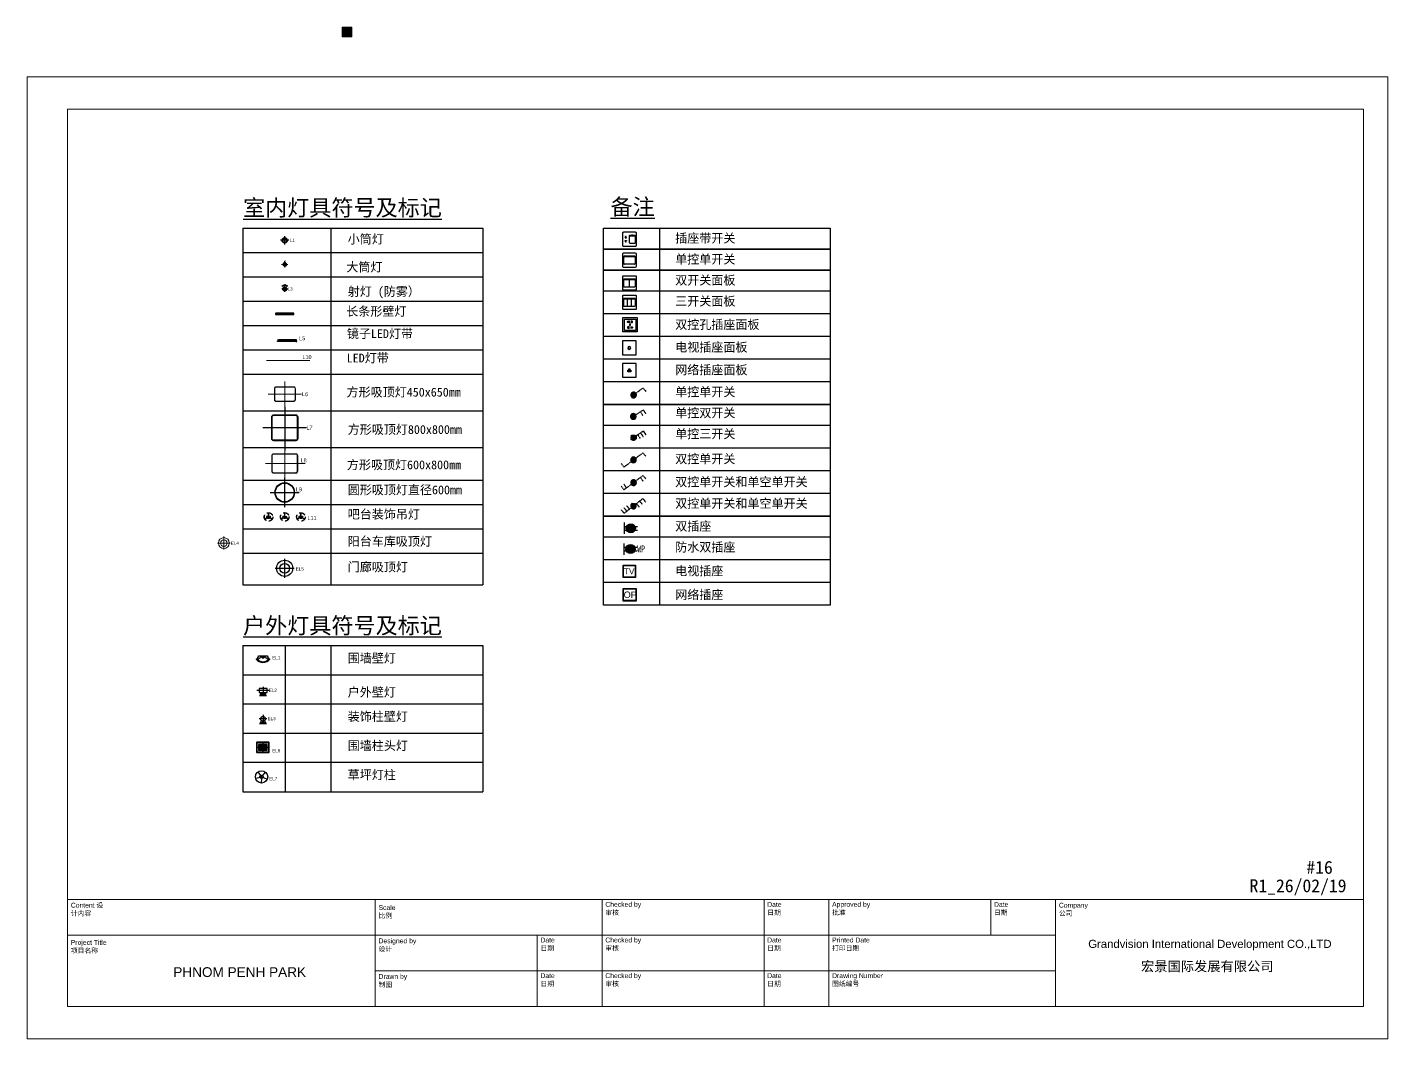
# Model space of a CAD drawing. Header units: inches. Extents: x -315689 to -186947, y -1261464 to -1173043.
# Drawn here: x -315689 to -273689, y -1204278 to -1173043 of the extents above; entities that cross this region are included whole.
import ezdxf
from ezdxf.lldxf.tags import DXFTag

# ---------------------------------------------------------------- set-up
doc = ezdxf.new("R2010")
doc.units = ezdxf.units.IN
doc.header["$LTSCALE"] = 30
doc.header["$MEASUREMENT"] = 0
for name, pattern in [('CENTER', [50.8, 31.75, -6.35, 6.35, -6.35]), ('DASH', [0.35, 0.25, -0.1]), ('DOTE', [2.42, 2, -0.2, 0.02, -0.2]), ('HIDDEN', [9.525, 6.35, -3.175])]:
    doc.linetypes.add(name, pattern=pattern)
for name, color, linetype in [('0-WINDOW', 4, 'Continuous'), ('A-dims', 7, 'Continuous'), ('Ceiling', 4, 'Continuous'), ('Ceiling line', 61, 'Continuous'), ('FF-固定家具（矮柜）', 31, 'HIDDEN'), ('FF-电源插座', 150, 'Continuous'), ('HATCH', 250, 'Continuous'), ('L', 7, 'Continuous'), ('LIGHT', 6, 'Continuous'), ('Lighting', 30, 'Continuous'), ('RL-天花灯具', 191, 'Continuous'), ('Text', 7, 'Continuous'), ('WALL', 3, 'Continuous'), ('插座', 4, 'Continuous')]:
    doc.layers.add(name, color=color, linetype=linetype)
for name, color, linetype, lineweight in [('3S - COLD PIPE', 144, 'Continuous', 5), ('A-ROOF', 11, 'Continuous', 0), ('floor', 1, 'Continuous', 18), ('Hidden Light', 30, 'Continuous', 0), ('T●04 天花灯具', 22, 'Continuous', 0)]:
    doc.layers.add(name, color=color, linetype=linetype, lineweight=lineweight)
doc.layers.add('FF-开关回路', color=7, linetype='DASH', true_color=0xea0652)
doc.layers.add('T●06 暗藏灯带', color=7, linetype='LED', lineweight=0, true_color=0xeb2005)
doc.styles.add('Annotative', font='arial.ttf')
doc.styles.add('ROMANC', font='romanc', dxfattribs={"height": 0.1})
doc.styles.get("Standard").update_dxf_attribs({"font": 'arial.ttf'})
doc.styles.add('宋体', font='')
doc.styles.get('宋体').set_extended_font_data('宋体')
tags = doc.linetypes.add('LED', pattern='A,15,-4,["LED",Standard,S=2.5,R=0,X=0,Y=-1.337363],-8', length=27).pattern_tags.tags
tags[6] = DXFTag(74, 10)

# ---------------------------------------------------------------- blocks, each defined once
blk = doc.blocks.new('A$C7AB6046D')
at = {"layer": 'RL-天花灯具', "color": 30, "true_color": 0xf26722}
for points in [[(-23, 547), (-23, -547)], [(-547, 0), (547, 0)]]:
    blk.add_lwpolyline(points, dxfattribs=at)
at = {"layer": 'RL-天花灯具', "color": 2}
blk.add_lwpolyline([(-298, 325), (252, 325, -0.414214), (302, 275), (302, -275, -0.414214), (252, -325), (-298, -325, -0.414214), (-348, -275), (-348, 275, -0.414214)], format="xyb", close=True, dxfattribs=at)
at = {"layer": 'RL-天花灯具', "color": 30, "true_color": 0xf26722}
blk.add_lwpolyline([(-298, 315), (252, 315, -0.414214), (292, 275), (292, -275, -0.414214), (252, -315), (-298, -315, -0.414214), (-338, -275), (-338, 275, -0.414214)], format="xyb", close=True, dxfattribs=at)
at = {"layer": 'LIGHT', "insert": (-75, 545), "char_height": 97.5, "attachment_point": 1, "rotation": 90}
blk.add_mtext_dynamic_manual_height_columns('L7', width=93.64, gutter_width=1, heights=[0], dxfattribs=at)
blk = doc.blocks.new('灯_可调向射灯')
at = {"layer": 'LIGHT', "color": 22, "true_color": 0xe02606}
for p, q in [((93, 0), (-141, 0)), ((0, 21), (0, 93)), ((0, -21), (0, -93))]:
    blk.add_line(p, q, dxfattribs=at)
blk.add_lwpolyline([(-94, -80), (-141, 0), (-94, 81), (-78, 69), (-132, 0), (-77, -69)], close=True, dxfattribs=at)
blk.add_ellipse((0, 0), major_axis=(-42.4, 42.4), ratio=1, start_param=2.356194490190805, end_param=8.639379797370392, dxfattribs=at)
at = {"layer": 'LIGHT', "color": 30, "true_color": 0xf8991e}
blk.add_ellipse((0, 0), major_axis=(31.8, 31.8), ratio=1, start_param=3.926991, end_param=10.210176, dxfattribs=at)
at = {"layer": 'LIGHT', "color": 22, "true_color": 0xe02606}
for points in [[(-78, 69), (-132, 0), (-94, 81), (-141, 0)], [(-77, -69), (-132, 0), (-94, -80), (-141, 0)]]:
    blk.add_solid(points, dxfattribs=at)
at = {"layer": 'LIGHT', "insert": (48, 88), "char_height": 100, "attachment_point": 7, "rotation": 90}
blk.add_mtext_dynamic_manual_height_columns('L3', width=93.64, gutter_width=1, heights=[0], dxfattribs=at)
blk = doc.blocks.new('普通吸顶灯')
at = {"color": 1, "linetype": 'DOTE', "ltscale": 72}
for p, q in [((0, -177), (0, 177)), ((-177, 0), (177, 0))]:
    blk.add_line(p, q, dxfattribs=at)
at = {"color": 2, "ltscale": 100}
blk.add_circle((0, 0), 150, dxfattribs=at)
at = {"color": 1, "ltscale": 100}
blk.add_circle((0, 0), 90, dxfattribs=at)
at = {"layer": 'LIGHT', "insert": (191, 40), "char_height": 89.3, "attachment_point": 1}
blk.add_mtext_dynamic_manual_height_columns('EL4', width=93.64, gutter_width=1, heights=[0], dxfattribs=at)
blk = doc.blocks.new('壁灯')
at = {"layer": 'LIGHT', "true_color": 0xec1704}
blk.add_hatch(color=1, dxfattribs=at).paths.add_polyline_path([(41, -82), (30, -82), (30, 84), (41, 84)])
at = {"layer": 'LIGHT', "color": 1, "linetype": 'DOTE', "ltscale": 37.632, "true_color": 0xec1704}
for p, q in [((0, 109), (0, -105)), ((149, -119), (149, 119))]:
    blk.add_line(p, q, dxfattribs=at)
at = {"layer": 'LIGHT', "color": 1, "linetype": 'DOTE', "ltscale": 37.592311, "true_color": 0xec1704}
blk.add_line((268, 0), (0, 0), dxfattribs=at)
at = {"layer": 'LIGHT', "color": 1, "true_color": 0xec1704}
blk.add_lwpolyline([(30, -82), (41, -82), (41, 84), (30, 84)], close=True, dxfattribs=at)
at = {"layer": 'LIGHT', "color": 30, "true_color": 0xf8991e}
blk.add_circle((149, 0), 74.7, dxfattribs=at)
at = {"layer": 'LIGHT', "insert": (204, -389), "char_height": 100, "attachment_point": 3, "rotation": 270.0001}
blk.add_mtext_dynamic_manual_height_columns('EL3', width=93.64, gutter_width=1, heights=[0], dxfattribs=at)
blk = doc.blocks.new('灯_圆形筒灯')
at = {"layer": 'L', "color": 1, "true_color": 0xf20602}
for p, q in [((132, 0), (-132, 0)), ((0, -132), (0, 132))]:
    blk.add_line(p, q, dxfattribs=at)
at = {"layer": 'L', "color": 2, "true_color": 0xfaf71e}
blk.add_circle((0, 0), 84.6, dxfattribs=at)
at = {"layer": 'LIGHT', "color": 6, "true_color": 0xf505f5}
blk.add_circle((0, 0), 61.5, dxfattribs=at)
at = {"layer": 'LIGHT', "insert": (162, 51), "char_height": 100, "attachment_point": 1}
blk.add_mtext_dynamic_manual_height_columns('L1', width=93.64, gutter_width=1, heights=[0], dxfattribs=at)
blk = doc.blocks.new('灯具3')
at = {"true_color": 0xf57614}
h = blk.add_hatch(dxfattribs=at)
h.set_pattern_fill('ANSI37', color=30, scale=2.8, style=0)
h.set_pattern_definition([(45, (-110958.809, -120439.1647), (-3.14308964, 3.14308964), []), (135, (-110958.809, -120439.1647), (-3.14308964, -3.14308964), [])])
h.paths.add_polyline_path([(-61, -1, 1), (62, -1, 1)])
blk.add_line((1, 106), (1, 121))
at = {"color": 1}
blk.add_line((1, 43), (1, 91), dxfattribs=at)
at = {"color": 1, "true_color": 0xf00905}
blk.add_line((39, -1), (88, -1), dxfattribs=at)
blk.add_circle((1, -1), 61.2, dxfattribs=at)
for start, end in [(145.9342, 180), (130.1964, 135.8942), (55.9342, 120.1564), (40.1964, 45.8942), (0, 30.1564), (180, 210.1564), (220.1964, 225.8942), (235.9342, 300.1564), (310.1964, 315.8942), (325.9342, 0)]:
    blk.add_arc((1, -1), 70, start, end, dxfattribs=at)
at = {"layer": 'floor', "color": 1}
for p, q in [((1, -123), (1, 91)), ((-121, -1), (118, -1))]:
    blk.add_line(p, q, dxfattribs=at)
at = {"width": 0.5}
blk.add_text('9w', height=42, rotation=90, dxfattribs=at).set_placement((21, 123))
blk = doc.blocks.new('lft')
at = {"layer": 'Lighting', "ltscale": 10}
h = blk.add_hatch(dxfattribs=at)
h.set_pattern_fill('LINE', color=150, scale=1.083456, style=0)
h.set_pattern_definition([(0, (493676.7247, 372774.061), (0, 3.4399728), [])])
h.paths.add_polyline_path([(434571, 549274), (434490, 549274), (434490, 549257), (434571, 549257)])
h.paths.add_polyline_path([(434490, 549274), (434409, 549274), (434409, 549257), (434490, 549257)])
h.paths.add_polyline_path([(434409, 549274), (434328, 549274), (434328, 549257), (434409, 549257)])
h.paths.add_polyline_path([(434328, 549274), (434246, 549274), (434246, 549257), (434328, 549257)])
h.paths.add_polyline_path([(434246, 549274), (434165, 549274), (434165, 549257), (434246, 549257)])
h.paths.add_polyline_path([(434165, 549274), (434084, 549274), (434084, 549257), (434165, 549257)])
h.paths.add_polyline_path([(434084, 549274), (434003, 549274), (434003, 549257), (434084, 549257)])
h.paths.add_polyline_path([(434003, 549274), (433921, 549274), (433921, 549257), (434003, 549257)])
for p, q in [((433916, 549293, 14), (433916, 549238, 14)), ((433921, 549283, 14), (433916, 549283, 14)), ((433921, 549283, 14), (433916, 549283, 14)), ((433921, 549248, 14), (433916, 549248, 14)), ((433921, 549248, 14), (433916, 549248, 14)), ((433921, 549293, 14), (433921, 549238, 14)), ((434571, 549293, 14), (433921, 549293, 14)), ((434571, 549293, 14), (434571, 549238, 14)), ((434571, 549283, 14), (434577, 549283, 14)), ((434571, 549283, 14), (434577, 549283, 14)), ((434571, 549248, 14), (434577, 549248, 14)), ((434571, 549248, 14), (434577, 549248, 14)), ((434577, 549293, 14), (434577, 549238, 14))]:
    blk.add_line(p, q, dxfattribs=at)
at = {"layer": 'Lighting', "ltscale": 10, "elevation": 14}
blk.add_lwpolyline([(433908, 549238), (434585, 549238, 0.414214), (434598, 549252), (434598, 549279, 0.414214), (434585, 549293), (433908, 549293, 0.414214), (433894, 549279), (433894, 549252, 0.414214)], format="xyb", close=True, dxfattribs=at)
at = {"layer": 'Lighting', "color": 150, "ltscale": 10, "elevation": 14}
blk.add_lwpolyline([(433921, 549257), (434571, 549257), (434571, 549274), (433921, 549274)], close=True, dxfattribs=at)
blk = doc.blocks.new('方形下送风口')
at = {"color": 250, "lineweight": 0}
for p, q in [((153, 153), (-147, -147)), ((-147, 153), (153, -147))]:
    blk.add_line(p, q, dxfattribs=at)
blk.add_lwpolyline([(-147, 153), (153, 153), (153, -147), (-147, -147)], close=True)
at = {"color": 251, "lineweight": 0}
for points in [[(128, -122), (-122, -122), (-122, 128), (128, 128)], [(103, -97), (-97, -97), (-97, 103), (103, 103)], [(78, -72), (-72, -72), (-72, 78), (78, 78)], [(53, -47), (-47, -47), (-47, 53), (53, 53)], [(28, -22), (-22, -22), (-22, 28), (28, 28)]]:
    blk.add_lwpolyline(points, close=True, dxfattribs=at)
blk = doc.blocks.new('A$C2F0A68DA')
at = {"layer": 'Hidden Light', "color": 30, "true_color": 0xf26722}
for points in [[(-518, 0), (510, 0)], [(1, 388), (-1, -388)]]:
    blk.add_lwpolyline(points, dxfattribs=at)
at = {"layer": 'Hidden Light', "color": 2}
blk.add_lwpolyline([(-274, 225), (276, 225, -0.414214), (326, 175), (326, -175, -0.414214), (276, -225), (-274, -225, -0.414214), (-324, -175), (-324, 175, -0.414214)], format="xyb", close=True, dxfattribs=at)
at = {"layer": 'Hidden Light', "color": 30, "true_color": 0xf26722}
blk.add_lwpolyline([(-274, 215), (276, 215, -0.414214), (316, 175), (316, -175, -0.414214), (276, -215), (-274, -215, -0.414214), (-314, -175), (-314, 175, -0.414214)], format="xyb", close=True, dxfattribs=at)
at = {"layer": 'LIGHT', "insert": (528, 56), "char_height": 120, "attachment_point": 1}
blk.add_mtext_dynamic_manual_height_columns('L6', width=93.64, gutter_width=1, heights=[0], dxfattribs=at)
blk = doc.blocks.new('A$C546740BF')
at = {"layer": 'LIGHT', "true_color": 0xec1704}
blk.add_hatch(color=1, dxfattribs=at).paths.add_polyline_path([(-108, -273), (-119, -273), (-119, -107), (-108, -107)])
at = {"layer": 'LIGHT', "color": 1, "linetype": 'DOTE', "ltscale": 37.632, "true_color": 0xec1704}
for p, q in [((-149, -82), (-149, -296)), ((0, -384), (0, 0))]:
    blk.add_line(p, q, dxfattribs=at)
at = {"layer": 'LIGHT', "color": 1, "linetype": 'DOTE', "ltscale": 37.592311, "true_color": 0xec1704}
blk.add_line((119, -191), (-149, -191), dxfattribs=at)
at = {"layer": 'LIGHT', "color": 1, "true_color": 0xec1704}
blk.add_lwpolyline([(-119, -273), (-108, -273), (-108, -107), (-119, -107)], close=True, dxfattribs=at)
at = {"layer": 'LIGHT', "color": 30, "true_color": 0xf8991e}
blk.add_lwpolyline([(60, -67), (-60, -67), (-60, -317), (60, -317), (60, -67)], dxfattribs=at)
at = {"layer": 'LIGHT', "insert": (59, -617), "char_height": 100, "attachment_point": 3, "rotation": 270}
blk.add_mtext_dynamic_manual_height_columns('EL2', width=100, gutter_width=1, heights=[0], dxfattribs=at)
blk = doc.blocks.new('Wall Light 1 x 18W1')
at = {"layer": 'Lighting', "ltscale": 10}
h = blk.add_hatch(color=150, dxfattribs=at)
h.dxf.hatch_style = 1
h.paths.add_polyline_path([(30, 0, 1), (-30, 0)])
for p, q in [((64, 0), (-64, 0)), ((30, 0), (-30, 0))]:
    blk.add_line(p, q, dxfattribs=at)
for centre, radius, start, end in [((0, -37), 131, 41.4703, 138.5297), ((-115, 2), 51.5, 358.1386, 70.4774), ((0, -37), 121, 42.8814, 137.1186), ((-79, -3), 49.1, 3.1329, 100.7217), ((79, -3), 49.1, 79.2783, 176.8671), ((115, 2), 51.5, 109.5226, 181.8614)]:
    blk.add_arc(centre, radius, start, end, dxfattribs=at)
at = {"layer": 'Lighting', "color": 150, "ltscale": 10}
blk.add_arc((0, 0), 30.3, 0, 180, dxfattribs=at)
at = {"layer": 'LIGHT', "insert": (-133, 3), "char_height": 46, "attachment_point": 1, "rotation": 180}
blk.add_mtext_dynamic_manual_height_columns('EL1', width=93.64, gutter_width=1, heights=[0], dxfattribs=at)
blk = doc.blocks.new('flate')
at = {"layer": 'HATCH'}
h = blk.add_hatch(dxfattribs=at)
h.set_pattern_fill('ANSI33', color=2)
h.set_pattern_definition([(45, (0, 0), (-4.49012806, 4.49012806), []), (45, (4.49, 0), (-4.49012806, 4.49012806), [3.175, -1.5875])])
edge = h.paths.add_edge_path(flags=16)
edge.add_line((432150, 557513), (432150, 557163))
edge.add_arc((432155, 557163), 4.59, 180, 270)
edge.add_line((432155, 557159), (432605, 557159))
edge.add_arc((432605, 557163), 4.59, 270, 360)
edge.add_line((432610, 557163), (432610, 557513))
edge.add_arc((432605, 557513), 4.59, 0, 90)
edge.add_line((432605, 557518), (432155, 557518))
edge.add_arc((432155, 557513), 4.59, 90, 180)
edge = h.paths.add_edge_path()
edge.add_line((432132, 557513), (432132, 557163))
edge.add_arc((432155, 557163), 23, 180, 270)
edge.add_line((432155, 557140), (432605, 557140))
edge.add_arc((432605, 557163), 23, 270, 360)
edge.add_line((432628, 557163), (432628, 557513))
edge.add_arc((432605, 557513), 23, 0, 90)
edge.add_line((432605, 557536), (432155, 557536))
edge.add_arc((432155, 557513), 23, 90, 180)
h = blk.add_hatch(color=2, dxfattribs=at)
h.dxf.hatch_style = 1
h.paths.add_polyline_path([(432215, 557453), (432215, 557223), (432545, 557223), (432545, 557453)])
at = {"layer": 'WALL', "color": 2}
for p, q in [((432166, 557338), (432215, 557338)), ((432380, 557499), (432380, 557453)), ((432380, 557223), (432380, 557177)), ((432545, 557338), (432594, 557338))]:
    blk.add_line(p, q, dxfattribs=at)
for points in [[(432132, 557513), (432132, 557163, 0.414214), (432155, 557140), (432605, 557140, 0.414214), (432628, 557163), (432628, 557513, 0.414214), (432605, 557536), (432155, 557536, 0.414214)], [(432150, 557513), (432150, 557163, 0.414214), (432155, 557159), (432605, 557159, 0.414214), (432610, 557163), (432610, 557513, 0.414214), (432605, 557518), (432155, 557518, 0.414214)]]:
    blk.add_lwpolyline(points, format="xyb", close=True, dxfattribs=at)
blk.add_lwpolyline([(432215, 557453), (432215, 557223), (432545, 557223), (432545, 557453)], close=True, dxfattribs=at)
at = {"layer": 'LIGHT', "insert": (433054, 557271, 0), "char_height": 125.5, "attachment_point": 3}
blk.add_mtext_dynamic_manual_height_columns('EL6', width=93.64, gutter_width=1, heights=[0], dxfattribs=at)
blk = doc.blocks.new('DL')
at = {"layer": 'Lighting', "color": 6, "ltscale": 10}
for p, q in [((372194, 792618, 14), (372158, 792673, 14)), ((372222, 792617, 14), (372263, 792668, 14)), ((372185, 792592, 14), (372121, 792575, 14)), ((372206, 792575, 14), (372203, 792509, 14)), ((372229, 792590, 14), (372291, 792567, 14))]:
    blk.add_line(p, q, dxfattribs=at)
for radius in [89.3, 23.4, 7.65]:
    blk.add_circle((372207, 792599, 14), radius, dxfattribs=at)
at = {"layer": 'LIGHT', "insert": (372435, 792596, 14), "char_height": 47.2, "attachment_point": 3}
blk.add_mtext_dynamic_manual_height_columns('EL7', width=93.64, gutter_width=1, heights=[0], dxfattribs=at)
blk = doc.blocks.new('*U339')
blk.add_lwpolyline([(-1.5, -52), (1.5, -52), (1.5, 52), (-1.5, 52)], close=True)
blk = doc.blocks.new('*U340')
at = {"color": 0, "linetype": 'ByBlock', "lineweight": -2, "transparency": 16777216}
blk.add_blockref('*U339', (37828, 15555), dxfattribs=at)
for p, rotation in [((37761, 15438), 120), ((37896, 15438), 240)]:
    blk.add_blockref('*U339', p, dxfattribs=dict(at, rotation=rotation))
blk = doc.blocks.new('A$C38B712C3')
for centre, radius in [((-544, 26), 132), ((-544, 26), 130), ((-544, 26), 50), ((-544, 26), 26), ((-544, 26), 23.6), ((-544, 26), 21), ((-44, 26), 132), ((-44, 26), 130), ((-44, 26), 50), ((-44, 26), 26), ((-44, 26), 23.6), ((-44, 26), 21), ((456, 26), 132), ((456, 26), 130), ((456, 26), 50), ((456, 26), 26), ((456, 26), 23.6), ((456, 26), 21)]:
    blk.add_circle(centre, radius)
at = {"color": 1, "linetype": 'CENTER', "ltscale": 0.4}
for points in [[(-531, 44), (-558, 38), (-530, 20), (-559, 10)], [(-31, 44), (-58, 38), (-30, 20), (-59, 10)], [(442, 44), (470, 38), (441, 20), (471, 10)]]:
    blk.add_spline(points, degree=3, dxfattribs=at)
for p in [(-38373, -15450), (-37873, -15450)]:
    blk.add_blockref('*U340', p)
at = {"xscale": -1}
blk.add_blockref('*U340', (38284, -15450), dxfattribs=at)
at = {"layer": 'LIGHT', "insert": (939, 52, 14), "char_height": 120, "attachment_point": 3}
blk.add_mtext_dynamic_manual_height_columns('L11', width=93.64, gutter_width=1, heights=[0], dxfattribs=at)
blk = doc.blocks.new('A$C6BF67823')
at = {"color": 1, "linetype": 'DOTE', "ltscale": 72}
for p, q in [((1300, -1345), (1300, -755)), ((1005, -1050), (1595, -1050))]:
    blk.add_line(p, q, dxfattribs=at)
at = {"color": 2, "ltscale": 100}
blk.add_circle((1300, -1050), 250, dxfattribs=at)
at = {"color": 1, "ltscale": 100}
blk.add_circle((1300, -1050), 150, dxfattribs=at)
at = {"layer": 'LIGHT', "insert": (1889, -1022, 0), "char_height": 100, "attachment_point": 3}
blk.add_mtext_dynamic_manual_height_columns('EL5', width=93.64, gutter_width=1, heights=[0], dxfattribs=at)
blk = doc.blocks.new('A$C08C7710C')
at = {"layer": 'A-ROOF', "color": 0}
for p, q in [((-312.54, 43), (-312.54, 10)), ((-242.54, 43), (-242.54, 10)), ((-192.54, 43), (-192.54, 10)), ((-172.54, 43), (-172.54, 10)), ((-122.54, 43), (-122.54, 32)), ((-102.54, 43), (-102.54, 10)), ((-407.54, 32), (-102.54, 32)), ((-262.54, 32), (-262.54, 10)), ((-312.54, 21), (-102.54, 21))]:
    blk.add_line(p, q, dxfattribs=at)
at = {"layer": 'A-ROOF'}
for points in [[(0, 297), (0, 0), (-420, 0), (-420, 297)], [(-7.54, 287), (-7.54, 43), (-407.54, 43), (-407.54, 287)], [(-407.54, 43), (-7.54, 43), (-7.54, 10), (-407.54, 10)]]:
    blk.add_lwpolyline(points, close=True, dxfattribs=at)
at = {"layer": 'A-ROOF', "color": 0, "attachment_point": 1, "style": 'Annotative'}
for s, width, insert, char_height in [('Content {\\fSimSun|b0|i0|c134|p2;设计内容} ', 10.28, (-406.54, 42), 1.5), ('Checked by\\P{\\fSimSun|b0|i0|c134|p2;审核}', 15.4166, (-241.54, 42.25), 1.5), ('Date\\P{\\fSimSun|b0|i0|c134|p2;日期}', 15.4166, (-191.56, 42.25), 1.5), ('Approved by\\P{\\fSimSun|b0|i0|c134|p2;批准}', 15.4166, (-171.54, 42.25), 1.5), ('Date\\P{\\fSimSun|b0|i0|c134|p2;日期}', 15.4166, (-121.56, 42.25), 1.5), ('Company\\P{\\fSimSun|b0|i0|c134|p2;公司}', 8.2125, (-101.54, 42), 1.5), ('Scale \\P{\\fSimSun|b0|i0|c134|p2;比例}', 5.9292, (-311.54, 41.28), 1.5), ('Project Title\\P{\\fSimSun|b0|i0|c134|p2;项目名称}', 14.855, (-406.54, 30.5), 1.5), ('Designed by\\P{\\fSimSun|b0|i0|c134|p2;设计}', 15.4166, (-311.54, 31), 1.5), ('Date\\P{\\fSimSun|b0|i0|c134|p2;日期}', 15.4166, (-261.56, 31.25), 1.5), ('Checked by\\P{\\fSimSun|b0|i0|c134|p2;审核}', 15.4166, (-241.54, 31.25), 1.5), ('Date\\P{\\fSimSun|b0|i0|c134|p2;日期}', 15.4166, (-191.56, 31.25), 1.5), ('Printed Date\\P{\\fSimSun|b0|i0|c134|p2;打印日期}', 19.7527, (-171.54, 31.25), 1.5), ('\\pi9.0692;{\\H1.6667x;Grandvision International Development CO.,LTD\\fSimSun|b0|i0|c0|p2;\\P\\pi0;\\H0.6x;\\P\\pi25.37;\\fSimSun|b0|i0|c134|p2;\\H2x;宏景国际发展有限公司}', 92.8913, (-101.54, 30.56), 1.5), ('\\pi9.67326;PHNOM PENH PARK', 60, (-384.58, 22.1), 3), ('Drawn by\\P{\\fSimSun|b0|i0|c134|p2;制图}', 15.4166, (-311.54, 20), 1.5), ('Date\\P{\\fSimSun|b0|i0|c134|p2;日期}', 15.4166, (-261.56, 20.25), 1.5), ('Checked by\\P{\\fSimSun|b0|i0|c134|p2;审核}', 15.4166, (-241.54, 20.25), 1.5), ('Date\\P{\\fSimSun|b0|i0|c134|p2;日期}', 15.4166, (-191.56, 20.25), 1.5), ('Drawing Number\\P{\\fSimSun|b0|i0|c134|p2;图纸编号}', 19.7527, (-171.54, 20.25), 1.5)]:
    blk.add_mtext_dynamic_manual_height_columns(s, width=width, gutter_width=12.5, heights=[0], dxfattribs=dict(at, insert=insert, char_height=char_height))
blk = doc.blocks.new('TV socket')
at = {"layer": '0-WINDOW', "color": 30, "true_color": 0xf26722}
for points in [[(207704, 36638), (208012, 36638), (208012, 36330), (207704, 36330)], [(207714, 36628), (208002, 36628), (208002, 36340), (207714, 36340)]]:
    blk.add_lwpolyline(points, close=True, dxfattribs=at)
at = {"layer": '0-WINDOW', "color": 30, "true_color": 0xf26722, "insert": (207717, 36564), "char_height": 150, "attachment_point": 1, "style": 'ROMANC'}
blk.add_mtext_dynamic_manual_height_columns('{\\fArial|b0|i0|c0|p34;TV}', width=98.74, gutter_width=13.6, heights=[0], dxfattribs=at)
blk = doc.blocks.new('Optic')
at = {"layer": 'FF-电源插座'}
for points in [[(200677, 33183), (201000, 33183), (201000, 32875), (200677, 32875)], [(200687, 33173), (200990, 33173), (200990, 32885), (200687, 32885)]]:
    blk.add_lwpolyline(points, close=True, dxfattribs=at)
at = {"layer": 'FF-电源插座', "insert": (200690, 33110), "char_height": 160, "attachment_point": 1, "style": 'ROMANC'}
blk.add_mtext_dynamic_manual_height_columns('{\\fArial|b0|i0|c0|p34;OP}', width=98.74, gutter_width=13.6, heights=[0], dxfattribs=at)
blk = doc.blocks.new('*U357')
at = {"true_color": 0x050dfa}
h = blk.add_hatch(color=5, dxfattribs=at)
h.dxf.hatch_style = 1
edge = h.paths.add_edge_path()
edge.add_arc((60, 0), 40, 0, 360)
at = {"color": 5, "true_color": 0x050dfa}
for p, q in [((0, 50), (0, -50)), ((0, 16), (120, 16)), ((0, -16), (120, -16))]:
    blk.add_line(p, q, dxfattribs=at)
blk.add_circle((60, 0), 40, dxfattribs=at)
blk = doc.blocks.new('*U358')
at = {"true_color": 0x050dfa}
h = blk.add_hatch(color=5, dxfattribs=at)
h.dxf.hatch_style = 1
edge = h.paths.add_edge_path()
edge.add_arc((60, 0), 40, 0, 360)
at = {"color": 5, "true_color": 0x050dfa}
for p, q in [((0, 50), (0, -50)), ((0, 16), (120, 16)), ((0, -16), (120, -16))]:
    blk.add_line(p, q, dxfattribs=at)
blk.add_circle((60, 0), 40, dxfattribs=at)
at = {"style": '宋体', "width": 0.7}
blk.add_text('WP', height=60, dxfattribs=at).set_placement((120, -28, 0))
blk = doc.blocks.new('开关插座1')
h = blk.add_hatch(color=256)
h.dxf.hatch_style = 1
edge = h.paths.add_edge_path()
edge.add_arc((1, 29), 25, 0, 360)
for p, q in [((55, 82), (26, 110)), ((-25, -54), (-53, -26))]:
    blk.add_line(p, q)
at = {"color": 0}
for points in [[(1, 29), (76, 103), (48, 131)], [(1, 29), (-73, -46), (-45, -74)]]:
    blk.add_lwpolyline(points, dxfattribs=at)
blk.add_circle((1, 29), 25, dxfattribs=at)
blk = doc.blocks.new('*U338')
h = blk.add_hatch(color=256)
h.dxf.hatch_style = 1
edge = h.paths.add_edge_path()
edge.add_arc((1, 29), 25, 0, 360)
blk.add_line((55, 82), (26, 110))
at = {"color": 0}
blk.add_lwpolyline([(1, 29), (76, 103), (48, 131)], dxfattribs=at)
blk.add_lwpolyline([(48, 131), (76, 103)])
blk.add_circle((1, 29), 25, dxfattribs=at)
blk = doc.blocks.new('*U337')
h = blk.add_hatch(color=256)
h.dxf.hatch_style = 1
edge = h.paths.add_edge_path()
edge.add_arc((1, 29), 25, 0, 360)
at = {"color": 0}
blk.add_lwpolyline([(1, 29), (76, 103), (48, 131)], dxfattribs=at)
blk.add_circle((1, 29), 25, dxfattribs=at)
blk = doc.blocks.new('*U372')
h = blk.add_hatch(color=256)
h.dxf.hatch_style = 1
edge = h.paths.add_edge_path()
edge.add_arc((1, 29), 25, 0, 360)
at = {"color": 0}
for points in [[(1, 29), (76, 103), (48, 131)], [(1, 29), (-73, -46), (-45, -74)]]:
    blk.add_lwpolyline(points, dxfattribs=at)
blk.add_circle((1, 29), 25, dxfattribs=at)
blk = doc.blocks.new('dhghghg')
blk.add_line((35.7, -5), (35.7, 47.1))
for points in [[(-2.8, -22), (73.2, -22, 0.414214), (78.2, -17), (78.2, 59, 0.414214), (73.2, 64), (-2.8, 64, 0.414214), (-7.8, 59), (-7.8, -17, 0.414214)], [(5, 47.1), (65.4, 47.1, -0.414214), (70.4, 42.1), (70.4, 0, -0.414214), (65.4, -5), (5, -5, -0.414214), (0, 0), (0, 42.1, -0.414214)]]:
    blk.add_lwpolyline(points, format="xyb", close=True)
blk.add_lwpolyline([(0, 37.6), (0, 37.6, -0.414214), (5, 42.6), (65.4, 42.6, -0.414214), (70.4, 37.6), (70.4, 37.6)], format="xyb")
for points in [[(15, 45.5), (23.7, 45.5), (23.7, 44.2), (15, 44.2)], [(56.4, 45.5), (47.6, 45.5), (47.6, 44.2), (56.4, 44.2)]]:
    blk.add_lwpolyline(points, close=True)
blk = doc.blocks.new('S1')
at = {"layer": 'A-dims'}
for p, q in [((282080.6, 4819.6), (282080.6, 4743.6)), ((282161.5, 4824.5), (282085.6, 4824.5)), ((282088.4, 4760.5), (282088.4, 4802.6)), ((282088.4, 4798.1), (282088.4, 4798.1)), ((282093.4, 4807.6), (282153.8, 4807.6)), ((282093.4, 4803.1), (282153.8, 4803.1)), ((282119.2, 4806), (282127.9, 4806)), ((282119.2, 4804.7), (282119.2, 4806)), ((282127.9, 4804.7), (282119.2, 4804.7)), ((282127.9, 4806), (282127.9, 4804.7)), ((282158.8, 4802.6), (282158.8, 4760.5)), ((282158.8, 4798.1), (282158.8, 4798.1)), ((282166.5, 4743.6), (282166.5, 4819.6)), ((282085.6, 4738.6), (282161.5, 4738.6)), ((282153.8, 4755.5), (282093.4, 4755.5))]:
    blk.add_line(p, q, dxfattribs=at)
for centre, major_axis, start_param, end_param in [((282085.6, 4819.6), (-3.53, 3.53), -0.785398, 0.785398), ((282093.4, 4802.6), (3.53, 3.53), 0.785398, 2.356194), ((282093.4, 4798.1), (3.53, 3.53), 0.785398, 2.356194), ((282153.8, 4802.6), (3.53, 3.53), 5.497787, 7.068583), ((282153.8, 4798.1), (-3.53, 3.53), 3.926991, 5.497787), ((282161.5, 4819.6), (-3.53, 3.53), 3.926991, 5.497787), ((282085.6, 4743.6), (3.53, 3.53), 2.356194, 3.926991), ((282093.4, 4760.5), (-3.53, 3.53), 0.785398, 2.356194), ((282153.8, 4760.5), (3.53, 3.53), 3.926991, 5.497787), ((282161.5, 4743.6), (3.53, 3.53), 3.926991, 5.497787)]:
    blk.add_ellipse(centre, major_axis=major_axis, ratio=1, start_param=start_param, end_param=end_param, dxfattribs=at)
blk = doc.blocks.new('立面插座1')
at = {"color": 1}
blk.add_lwpolyline([(-4250, 8500), (4250, 8500), (4250, 0), (-4250, 0)], close=True, dxfattribs=at)
at = {"layer": '插座'}
blk.add_circle((57, 4250), 918, dxfattribs=at)
at = {"layer": '插座', "color": 8}
blk.add_circle((57, 4250), 768, dxfattribs=at)
blk = doc.blocks.new('立面插座2')
at = {"layer": '插座'}
blk.add_hatch(color=8, dxfattribs=at).paths.add_polyline_path([(-881.7984, 3242.2304), (-881.7984, 4250), (-377.9136, 4250), (-377.9136, 5257.7696), (377.9136, 5257.7696), (377.9136, 4250), (881.7984, 4250), (881.7984, 3242.2304)])
at = {"color": 1}
blk.add_lwpolyline([(-4250, 8500), (4250, 8500), (4250, 0), (-4250, 0)], close=True, dxfattribs=at)
at = {"layer": '插座'}
blk.add_lwpolyline([(377.9136, 5257.7696), (-377.9136, 5257.7696), (-377.9136, 4250), (-881.7984, 4250), (-881.7984, 3242.2304), (881.7984, 3242.2304), (881.7984, 4250), (377.9136, 4250), (377.9136, 5257.7696)], dxfattribs=at)
blk = doc.blocks.new('botton')
blk.add_lwpolyline([(266891, -416667), (267271, -416667, 0.414214), (267296, -416642), (267296, -416262, 0.414214), (267271, -416237), (266891, -416237, 0.414214), (266866, -416262), (266866, -416642, 0.414214)], format="xyb", close=True)
for points in [[(266960, -416399), (266947, -416399), (266947, -416412), (266991, -416412), (266991, -416399), (266975, -416399)], [(266960, -416505), (266947, -416505), (266947, -416492), (266991, -416492), (266991, -416505), (266975, -416505)]]:
    blk.add_lwpolyline(points)
for points in [[(267083, -416347, -0.414214), (267108, -416322), (267232, -416322, -0.414214), (267257, -416347), (267257, -416557, -0.414214), (267232, -416582), (267108, -416582, -0.414214), (267083, -416557), (267083, -416347)], [(267083, -416400), (267083, -416370, -0.414214), (267108, -416345), (267232, -416345, -0.414214), (267257, -416370), (267257, -416370)]]:
    blk.add_lwpolyline(points, format="xyb")
blk.add_lwpolyline([(267187, -416330), (267143, -416330), (267143, -416336), (267187, -416336)], close=True)
for centre, start, end in [((266967, -416385), 298.4827, 241.5173), ((266967, -416520), 118.4827, 61.5173)]:
    blk.add_arc(centre, 16.2, start, end)
blk = doc.blocks.new('A$Ccee89343')
for p, q in [((-59, 85), (-59, 345)), ((59, 85), (59, 345))]:
    blk.add_line(p, q)
for points in [[(-190, 0), (190, 0, 0.414214), (215, 25), (215, 405, 0.414214), (190, 430), (-190, 430, 0.414214), (-215, 405), (-215, 25, 0.414214)], [(-151, 345), (151, 345, -0.414214), (176, 320), (176, 110, -0.414214), (151, 85), (-151, 85, -0.414214), (-176, 110), (-176, 320, -0.414214)]]:
    blk.add_lwpolyline(points, format="xyb", close=True)
blk.add_lwpolyline([(-176, 298), (-176, 298, -0.414214), (-151, 323), (151, 323, -0.414214), (176, 298), (176, 298)], format="xyb")
for points in [[(-139, 337), (-95, 337), (-95, 331), (-139, 331)], [(-22, 337), (22, 337), (22, 331), (-22, 331)], [(95, 337), (139, 337), (139, 331), (95, 331)]]:
    blk.add_lwpolyline(points, close=True)
blk = doc.blocks.new('A$Cbb3d26ca')
at = {"layer": 'A-dims'}
for points in [[(450, 450), (450, 0), (0, 0), (0, 450)], [(400, 400), (400, 50), (50, 50), (50, 400)]]:
    blk.add_lwpolyline(points, close=True, dxfattribs=at)
for points in [[(163, 329), (185, 329), (185, 342), (194, 342), (194, 282), (185, 282), (185, 295), (163, 295, -1)], [(163, 121), (185, 121), (185, 108), (194, 108), (194, 168), (185, 168), (185, 155), (163, 155, 1)], [(242, 232, 1), (208, 232), (208, 209), (242, 209)], [(287, 329), (264, 329), (264, 342), (256, 342), (256, 282), (264, 282), (264, 295), (287, 295, 1)], [(287, 121), (264, 121), (264, 108), (256, 108), (256, 168), (264, 168), (264, 155), (287, 155, -1)]]:
    blk.add_lwpolyline(points, format="xyb", close=True, dxfattribs=at)
blk = doc.blocks.new('A$C78FF408B')
at = {"layer": 'FF-开关回路'}
h = blk.add_hatch(color=256, dxfattribs=at)
h.dxf.hatch_style = 1
edge = h.paths.add_edge_path()
edge.add_arc((0, 0), 87.5, 0, 360)
for p, q in [((-271, 73), (-172, 172)), ((-182, -16), (-83, 83)), ((112, -112), (211, -13)), ((186, -186), (285, -87))]:
    blk.add_line(p, q, dxfattribs=at)
for points in [[(0, 0), (-260, 260), (-359, 161)], [(0, 0), (260, -260), (359, -161)]]:
    blk.add_lwpolyline(points, dxfattribs=at)
blk.add_circle((0, 0), 87.5, dxfattribs=at)
blk = doc.blocks.new('A$C2129500D')
at = {"color": 251, "true_color": 0x636466}
for points in [[(31, -110), (81, -110), (81, -80), (61, -80), (61, -100), (31, -100), (31, -110)], [(31, -650), (81, -650), (81, -680), (61, -680), (61, -660), (31, -660), (31, -650)]]:
    blk.add_lwpolyline(points, dxfattribs=at)
blk.add_lwpolyline([(31, -650), (61, -650), (61, -110), (31, -110)], close=True, dxfattribs=at)
at = {"color": 4}
blk.add_lwpolyline([(61, -650), (71, -650), (71, -110), (61, -110)], close=True, dxfattribs=at)
at = {"layer": 'T●06 暗藏灯带', "linetype": 'LED', "ltscale": 10}
blk.add_line((31, -680), (31, -80), dxfattribs=at)
at = {"layer": 'LIGHT', "insert": (-74, -8), "char_height": 120, "attachment_point": 1, "rotation": 90}
blk.add_mtext_dynamic_manual_height_columns('L5', width=93.64, gutter_width=1, heights=[0], dxfattribs=at)
blk = doc.blocks.new('A$C02525BB1')
at = {"layer": 'Hidden Light', "color": 30, "true_color": 0xf26722}
for points in [[(1, 501), (-1, -501)], [(-589, 0), (627, 0)]]:
    blk.add_lwpolyline(points, dxfattribs=at)
at = {"layer": 'Hidden Light', "color": 2}
blk.add_lwpolyline([(-338, 300), (339, 300, -0.414214), (401, 238), (401, -238, -0.414214), (339, -300), (-338, -300, -0.414214), (-399, -238), (-399, 238, -0.414214)], format="xyb", close=True, dxfattribs=at)
at = {"layer": 'Hidden Light', "color": 30, "true_color": 0xf26722}
blk.add_lwpolyline([(-338, 288), (339, 288, -0.414214), (388, 238), (388, -238, -0.414214), (339, -288), (-338, -288, -0.414214), (-387, -238), (-387, 238, -0.414214)], format="xyb", close=True, dxfattribs=at)
at = {"layer": 'LIGHT', "insert": (490, 157), "char_height": 120, "attachment_point": 1}
blk.add_mtext_dynamic_manual_height_columns('L8', width=93.64, gutter_width=1, heights=[0], dxfattribs=at)
blk = doc.blocks.new('A$C64F76FFA')
at = {"layer": 'RL-天花灯具', "color": 30, "true_color": 0xf8991e}
for points in [[(0, -450), (0, 450)], [(-450, 0), (450, 0)]]:
    blk.add_lwpolyline(points, dxfattribs=at)
at = {"layer": 'RL-天花灯具', "color": 2}
blk.add_circle((0, 0), 300, dxfattribs=at)
at = {"layer": 'RL-天花灯具', "color": 30, "true_color": 0xf8991e}
blk.add_circle((0, 0), 290, dxfattribs=at)
at = {"layer": 'LIGHT', "insert": (347, 157), "char_height": 120, "attachment_point": 1}
blk.add_mtext_dynamic_manual_height_columns('L9', width=93.64, gutter_width=1, heights=[0], dxfattribs=at)
blk = doc.blocks.new('A$C4D5B631E')
h = blk.add_hatch(color=256)
h.dxf.hatch_style = 1
edge = h.paths.add_edge_path()
edge.add_arc((0, 0), 87.5, 0, 360)
blk.add_line((220, 145), (297, 28))
at = {"color": 0}
blk.add_lwpolyline([(0, 0), (307, 203), (384, 86)], dxfattribs=at)
for points in [[(132, 87), (209, -30)], [(384, 86), (307, 203)]]:
    blk.add_lwpolyline(points)
blk.add_circle((0, 0), 87.5, dxfattribs=at)

msp = doc.modelspace()

# ---------------------------------------------------------------- linework, layer by layer
at = {"layer": 'Ceiling line', "linetype": 'ByBlock', "ltscale": 100}
msp.add_lwpolyline([(-309030.6, -1192136.4), (-309030.6, -1196656)], dxfattribs=at)
at = {"layer": 'FF-电源插座', "color": 3}
for p, q in [((-309030.6, -1179246.8), (-301619.1, -1179246.8)), ((-306319, -1179246.8), (-306319, -1190257.3)), ((-301619.1, -1179246.8), (-301619.1, -1190257.3)), ((-296169.9, -1179246.8), (-296169.9, -1184691.6)), ((-309030.6, -1179999.2), (-301619.1, -1179999.2)), ((-297894.7, -1180543.3), (-290901, -1180543.3)), ((-297894.7, -1184691.6), (-297894.7, -1180543.3)), ((-290901, -1180543.3), (-290901, -1184691.6)), ((-309030.6, -1180751.5), (-301619.1, -1180751.5)), ((-290901, -1181191.6), (-297894.7, -1181191.6)), ((-309030.6, -1181503.9), (-301619.1, -1181503.9)), ((-309030.6, -1182256.3), (-301619.1, -1182256.3)), ((-290901, -1181891.6), (-297894.7, -1181891.6)), ((-290901, -1182591.6), (-297894.7, -1182591.6)), ((-309030.6, -1183008.6), (-301619.1, -1183008.6)), ((-290901, -1183291.6), (-297894.7, -1183291.6)), ((-309030.6, -1183761), (-301619.1, -1183761)), ((-290901, -1183991.6), (-297894.7, -1183991.6)), ((-290901, -1184691.6), (-297894.7, -1184691.6)), ((-296169.9, -1184691.6), (-296169.9, -1188139.8)), ((-309030.6, -1184891.2), (-301619.1, -1184891.2)), ((-290901, -1185339.8), (-297894.7, -1185339.8)), ((-309030.6, -1186021.4), (-301619.1, -1186021.4)), ((-290901, -1186039.8), (-297894.7, -1186039.8)), ((-290901, -1186739.8), (-297894.7, -1186739.8)), ((-309030.6, -1187026.1), (-301619.1, -1187026.1)), ((-290901, -1187439.8), (-297894.7, -1187439.8)), ((-309030.6, -1187778.5), (-301619.1, -1187778.5)), ((-296169.9, -1188139.8), (-296169.9, -1190888.1)), ((-309030.6, -1188530.8), (-301619.1, -1188530.8)), ((-309030.6, -1188530.8), (-301619.1, -1188530.8)), ((-290901, -1188788.1), (-297894.7, -1188788.1)), ((-309030.6, -1189283.2), (-301619.1, -1189283.2)), ((-290901, -1189488.1), (-297894.7, -1189488.1)), ((-309030.6, -1190257.3), (-301619.1, -1190257.3)), ((-290901, -1190188.1), (-297894.7, -1190188.1)), ((-290901, -1190888.1), (-297894.7, -1190888.1)), ((-309030.6, -1192136.4), (-301619.1, -1192136.4)), ((-307721.4, -1192136.4), (-307721.4, -1196656)), ((-306319, -1192136.4), (-306319, -1196656)), ((-301619.1, -1192136.4), (-301619.1, -1196656)), ((-309030.6, -1193036.7), (-301619.1, -1193036.7)), ((-309030.6, -1193937.1), (-301619.1, -1193937.1)), ((-309030.6, -1194837.5), (-301619.1, -1194837.5)), ((-309030.6, -1194837.5), (-301619.1, -1194837.5)), ((-309030.6, -1195737.8), (-301619.1, -1195737.8)), ((-309030.6, -1196656), (-301619.1, -1196656))]:
    msp.add_line(p, q, dxfattribs=at)
for points in [[(-309030.6, -1179246.8), (-309030.6, -1190257.3)], [(-297894.7, -1190888.1), (-297894.7, -1188139.8), (-290901, -1188139.8), (-290901, -1190888.1)]]:
    msp.add_lwpolyline(points, dxfattribs=at)
for points in [[(-297894.7, -1179246.8), (-290901, -1179246.8), (-290901, -1179895.1), (-297894.7, -1179895.1)], [(-297894.7, -1179895.1), (-290901, -1179895.1), (-290901, -1180543.3), (-297894.7, -1180543.3)], [(-297894.7, -1184691.6), (-290901, -1184691.6), (-290901, -1188139.8), (-297894.7, -1188139.8)]]:
    msp.add_lwpolyline(points, close=True, dxfattribs=at)
at = {"layer": 'T●06 暗藏灯带', "linetype": 'LED', "ltscale": 20}
msp.add_lwpolyline([(-308304, -1183337.4), (-306963.7, -1183337.4)], dxfattribs=at)

# ---------------------------------------------------------------- block references
at = {"layer": '0-WINDOW', "color": 1, "xscale": 100, "yscale": 100, "zscale": 100}
msp.add_blockref('A$C08C7710C', (-273688.5, -1204278.5), dxfattribs=at)
at = {"layer": '3S - COLD PIPE', "xscale": 2.119047619047619, "yscale": 2.119047619047619, "zscale": 2.119047619047619}
msp.add_blockref('DL', (-1097177.7, -2875747.3, -30.1), dxfattribs=at)
at = {"layer": 'A-dims'}
for name, p in [('botton', (-564177.3, -763137.9)), ('A$Cbb3d26ca', (-297305.7, -1182453.5))]:
    msp.add_blockref(name, p, dxfattribs=at)
for name, p, xscale, yscale, zscale in [('S1', (-1707715.8, -1204140.9), 5, 5, 5), ('dhghghg', (-297274, -1181045.3), 5, 5, 5), ('立面插座1', (-297102.1, -1183156.8), -0.05, 0.05, 0.05), ('立面插座2', (-297100.4, -1183849.7), -0.05, 0.05, 0.05)]:
    msp.add_blockref(name, p, dxfattribs=dict(at, xscale=xscale, yscale=yscale, zscale=zscale))
at = {"layer": 'A-dims', "color": 6}
msp.add_blockref('A$Ccee89343', (-297097.9, -1181753.9), dxfattribs=at)
at = {"layer": 'Ceiling', "ltscale": 20}
for name, p, rotation in [('A$C2129500D', (-307286.4, -1182664), 270), ('A$C546740BF', (-308600, -1193526.8), 90)]:
    msp.add_blockref(name, p, dxfattribs=dict(at, rotation=rotation))
msp.add_blockref('A$C2F0A68DA', (-307735.4, -1184371.4), dxfattribs=at)
at = {"layer": 'Ceiling', "ltscale": 20, "xscale": 1.2307692307128, "yscale": 1.2307692307128, "zscale": 1.2307692307128, "rotation": 270}
msp.add_blockref('A$C7AB6046D', (-307739.6, -1185439.8), dxfattribs=at)
at = {"layer": 'Ceiling line', "linetype": 'ByBlock', "ltscale": 100}
for name, p in [('A$C02525BB1', (-307739.6, -1186513.5)), ('A$C64F76FFA', (-307739.6, -1187409.8))]:
    msp.add_blockref(name, p, dxfattribs=at)
at = {"layer": 'Ceiling line', "linetype": 'ByBlock'}
msp.add_blockref('A$C6BF67823', (-309039.6, -1188699.6), dxfattribs=at)
at = {"layer": 'FF-固定家具（矮柜）', "color": 1}
msp.add_blockref('A$C38B712C3', (-307695.1, -1188191), dxfattribs=at)
at = {"layer": 'FF-开关回路'}
for name, p, xscale, yscale, zscale, rotation in [('*U337', (-297070.9, -1184389.6), -3.499999999999997, 3.499999999999997, 3.499999999999997, 261.8680207184559), ('*U338', (-297079.6, -1185046.3), -3.5, 3.5, 3.5, 258.4155394112473), ('*U372', (-296872.4, -1186413.6), -3.5, 3.499999999999999, 3.499999999999999, 81.92137124042343), ('开关插座1', (-297071.6, -1187095.2), -3.5, 3.5, 3.5, 261.9213712404245)]:
    msp.add_blockref(name, p, dxfattribs=dict(at, xscale=xscale, yscale=yscale, zscale=zscale, rotation=rotation))
msp.add_blockref('A$C4D5B631E', (-296974.8, -1185713.7), dxfattribs=at)
at = {"layer": 'FF-开关回路', "xscale": -1, "rotation": 353.5139339298765}
msp.add_blockref('A$C78FF408B', (-296972, -1187824.3), dxfattribs=at)
at = {"layer": 'FF-电源插座'}
for name, p, xscale, yscale, zscale in [('*U357', (-297265.9, -1188513.3), 3.499999990590708, 3.499999990590708, 3.499999990590708), ('*U358', (-297275.6, -1189157.4), 3.499999990590708, 3.499999990590708, 3.499999990590708), ('TV socket', (-556921.7, -1235452.3), 1.249999996639539, 1.249999996639539, 1.249999996639539)]:
    msp.add_blockref(name, p, dxfattribs=dict(at, xscale=xscale, yscale=yscale, zscale=zscale))
at = {"layer": 'FF-电源插座', "color": 30, "true_color": 0xf26722, "xscale": 1.249999996639539, "yscale": 1.249999996639539, "zscale": 1.249999996639539}
msp.add_blockref('Optic', (-548138.1, -1231855.2), dxfattribs=at)
at = {"layer": 'Hidden Light'}
msp.add_blockref('方形下送风口', (-305820.6, -1173195.7), dxfattribs=at)
at = {"layer": 'LIGHT'}
msp.add_blockref('灯_圆形筒灯', (-307739.6, -1179623.4), dxfattribs=at)
at = {"layer": 'Lighting', "color": 8, "ltscale": 10, "xscale": 2.174598984614332, "yscale": 2.174598984614332, "zscale": 2.174598984614332, "rotation": 180}
msp.add_blockref('Wall Light 1 x 18W1', (-308410.5, -1192451.5), dxfattribs=at)
at = {"layer": 'RL-天花灯具', "xscale": 0.8, "yscale": 0.8, "zscale": 0.8}
msp.add_blockref('灯具3', (-307738.7, -1180364.9), dxfattribs=at)
at = {"layer": 'T●04 天花灯具'}
for name, p, rotation in [('灯_可调向射灯', (-307739.6, -1181125.2), 270), ('壁灯', (-308408.9, -1194544.2), 89.9998827929226)]:
    msp.add_blockref(name, p, dxfattribs=dict(at, rotation=rotation))
at = {"layer": 'T●04 天花灯具', "xscale": 1.120000026109256, "yscale": 1.120000026109256, "zscale": 1.120000026109256}
msp.add_blockref('普通吸顶灯', (-309618.5, -1188970.3), dxfattribs=at)
at = {"layer": 'WALL', "extrusion": (2.48652e-32, -9.95799e-17, -1), "xscale": -0.7961797102696541, "yscale": 0.7961797102696541, "zscale": -0.7961797102696541}
msp.add_blockref('lft', (653477.7, -1619208.5, 11.3), dxfattribs=at)
at = {"layer": 'WALL', "color": 8, "xscale": 0.7970560601315377, "yscale": 0.7970560601315377, "zscale": 0.7970560601315377}
msp.add_blockref('flate', (-653044.3, -1639508.1, 0), dxfattribs=at)

# ---------------------------------------------------------------- texts
at = {"layer": 'FF-电源插座', "color": 3, "style": 'ROMANC'}
for s, width, gutter_width, heights, insert, char_height, attachment_point in [('{\\fSimSun|b0|i0|c134|p2;\\L室内灯具符号及标记}', 6829.8, 250, [360.8], (-309025.6, -1178365.7), 500, 1), ('{\\fSimSun|b0|i0|c134|p2;\\L备注}', 3243.342, 13.6, [0], (-297683.1, -1178338.9), 500, 1), ('{\\fSimSun|b0|i0|c134|p2;小筒灯}', 3259.86, 250, [0], (-305795.2, -1179451.7), 272.479, 1), ('{\\fSimSun|b0|i0|c134|p2;插座带开关}', 2554.582, 1362.4, [0], (-295684.8, -1179423.6), 272.479, 1), ('{\\fSimSun|b0|i0|c134|p2;单控单开关}', 2784.017, 1362.4, [0], (-295684.8, -1180071.9), 272.479, 1), ('{\\fSimSun|b0|i0|c134|p2;大筒灯}', 3259.86, 250, [0], (-305836.1, -1180314.4), 272.479, 1), ('{\\fSimSun|b0|i0|c134|p2;射灯\\fSimSun|b0|i0|c0|p2; (\\fSimSun|b0|i0|c134|p2;防雾）}', 3259.86, 250, [0], (-305795.2, -1181066.8), 272.479, 1), ('{\\fSimSun|b0|i0|c134|p2;双开关面板}', 3321.803, 1362.4, [0], (-295684.8, -1180720.1), 272.479, 1), ('{\\fSimSun|b0|i0|c134|p2;三开关面板}', 3912.053, 1362.4, [0], (-295684.8, -1181368.4), 272.479, 1), ('{\\fSimSun|b0|i0|c134|p2;长条形壁灯}', 4404.627, 250, [198.6], (-305841.2, -1181681.4), 272.479, 1), ('{\\fSimSun|b0|i0|c134|p2;双控孔插座面板}', 3469.438, 1362.4, [0], (-295684.8, -1182088.2), 272.479, 1), ('{\\fSimSun|b0|i0|c134|p2;镜子LED灯带}', 4404.627, 250, [198.6], (-305820.8, -1182370), 272.479, 1), ('{\\fSimSun|b0|i0|c134|p2;LED灯带}', 4404.627, 250, [198.6], (-305825.9, -1183122.3), 272.479, 1), ('{\\fSimSun|b0|i0|c134|p2;电视插座面板}', 3469.438, 1362.4, [0], (-295684.8, -1182788.2), 272.479, 1), ('{\\fSimSun|b0|i0|c134|p2;网络插座面板}', 3469.438, 1362.4, [0], (-295684.8, -1183488.2), 272.479, 1), ('{\\fSimSun|b0|i0|c134|p2;方形吸顶灯\\fSimSun|b0|i0|c0|p2;450x650mm}', 5249.47, 250, [0], (-305831, -1184480.8), 272.479, 7), ('{\\fSimSun|b0|i0|c134|p2;单控单开关}', 3208.033, 1362.4, [0], (-295684.8, -1184168.4), 272.479, 1), ('{\\fSimSun|b0|i0|c134|p2;单控双开关}', 7375.653, 1362.4, [0], (-295684.8, -1184816.6), 272.479, 1), ('{\\fSimSun|b0|i0|c134|p2;方形吸顶灯\\fSimSun|b0|i0|c0|p2;800x800mm}', 4762.206, 250, [0], (-305795.2, -1185634.6), 272.479, 7), ('{\\fSimSun|b0|i0|c134|p2;单控三开关}', 6852.948, 1362.4, [0], (-295684.8, -1185464.9), 272.479, 1), ('{\\fSimSun|b0|i0|c134|p2;方形吸顶灯\\fSimSun|b0|i0|c0|p2;600x800mm}', 4989.59, 250, [0], (-305821.2, -1186724.2), 272.479, 7), ('{\\fSimSun|b0|i0|c134|p2;双控单开关}', 3469.438, 1362.4, [0], (-295684.8, -1186236.4), 272.479, 1), ('{\\fSimSun|b0|i0|c134|p2;双控单开关和单空单开关}', 6562.753, 1362.4, [0], (-295684.8, -1186948.3), 272.479, 1), ('{\\fSimSun|b0|i0|c134|p2;圆形吸顶灯直径600mm}', 5188.78, 250, [0], (-305795.2, -1187192.9), 272.479, 1), ('{\\fSimSun|b0|i0|c134|p2;双控单开关和单空单开关}', 6562.753, 1362.4, [0], (-295684.8, -1187612.5), 272.479, 1), ('{\\fSimSun|b0|i0|c134|p2;吧台装饰吊灯}', 5188.78, 250, [0], (-305795.2, -1187945.3), 272.479, 1), ('{\\fSimSun|b0|i0|c134|p2;双插座}', 2360.915, 13.6, [0], (-295684.8, -1188316.6), 272.479, 1), ('{\\fSimSun|b0|i0|c134|p2;阳台车库吸顶灯}', 3259.86, 250, [0], (-305795.2, -1188784.6), 272.479, 1), ('{\\fSimSun|b0|i0|c134|p2;防水双插座}', 3440.9, 13.6, [0], (-295684.8, -1188961.7), 272.479, 1), ('{\\fSimSun|b0|i0|c134|p2;门廊吸顶灯}', 3259.86, 250, [0], (-305795.2, -1189574.1), 272.479, 1), ('{\\fSimSun|b0|i0|c134|p2;电视插座}', 4275.614, 13.6, [0], (-295684.8, -1189696.5), 272.479, 1), ('{\\fSimSun|b0|i0|c134|p2;网络插座}', 2615.644, 13.6, [0], (-295684.8, -1190430.6), 272.479, 1), ('{\\fSimSun|b0|i0|c134|p2;\\L户外灯具符号及标记}', 9171.629, 250, [360.8], (-309025.6, -1191269.2), 500, 1), ('{\\fSimSun|b0|i0|c134|p2;围墙壁灯}', 3259.86, 250, [0], (-305795.2, -1192390.1), 272.479, 1), ('{\\fSimSun|b0|i0|c134|p2;户外壁灯}', 3259.86, 250, [0], (-305795.2, -1193440.5), 272.479, 1), ('{\\fSimSun|b0|i0|c134|p2;装饰柱壁灯}', 3259.86, 250, [0], (-305795.2, -1194190.8), 272.479, 1), ('{\\fSimSun|b0|i0|c134|p2;围墙柱头灯}', 3259.86, 250, [0], (-305795.2, -1195091.2), 272.479, 1), ('{\\fSimSun|b0|i0|c134|p2;草坪灯柱}', 3259.86, 250, [0], (-305795.2, -1195991.6), 272.479, 1)]:
    msp.add_mtext_dynamic_manual_height_columns(s, width=width, gutter_width=gutter_width, heights=heights, dxfattribs=dict(at, insert=insert, char_height=char_height, attachment_point=attachment_point))
at = {"layer": 'LIGHT', "insert": (-307190.5, -1183166.5), "char_height": 120, "attachment_point": 1}
msp.add_mtext_dynamic_manual_height_columns('L10', width=93.638, gutter_width=1, heights=[0], dxfattribs=at)
at = {"layer": 'Text', "char_height": 400, "attachment_point": 1}
for s, insert in [('{\\fSimSun|b0|i0|c0|p2;#16}', (-276202.2, -1198783.7)), ('{\\fSimSun|b0|i0|c0|p2;R1_26/02/19}', (-277955.4, -1199352.9))]:
    msp.add_mtext_dynamic_manual_height_columns(s, width=2166575.532, gutter_width=25000, heights=[0], dxfattribs=dict(at, insert=insert))

doc.saveas('drawing.dxf')
